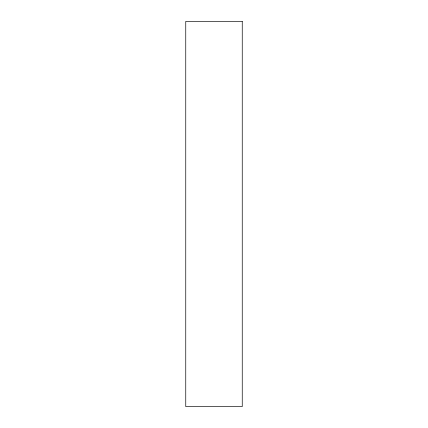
<?xml version="1.0" encoding="UTF-8"?>
<svg xmlns="http://www.w3.org/2000/svg" width="428" height="428" viewBox="0 0 428 428"><rect width="100%" height="100%" fill="white"/><g stroke="black" fill="none" stroke-linecap="round" stroke-linejoin="round"><path stroke-width="0.64" d="M242.248 21.4L185.752 21.4L185.752 406.6L242.248 406.6L242.248 21.4"/></g></svg>
